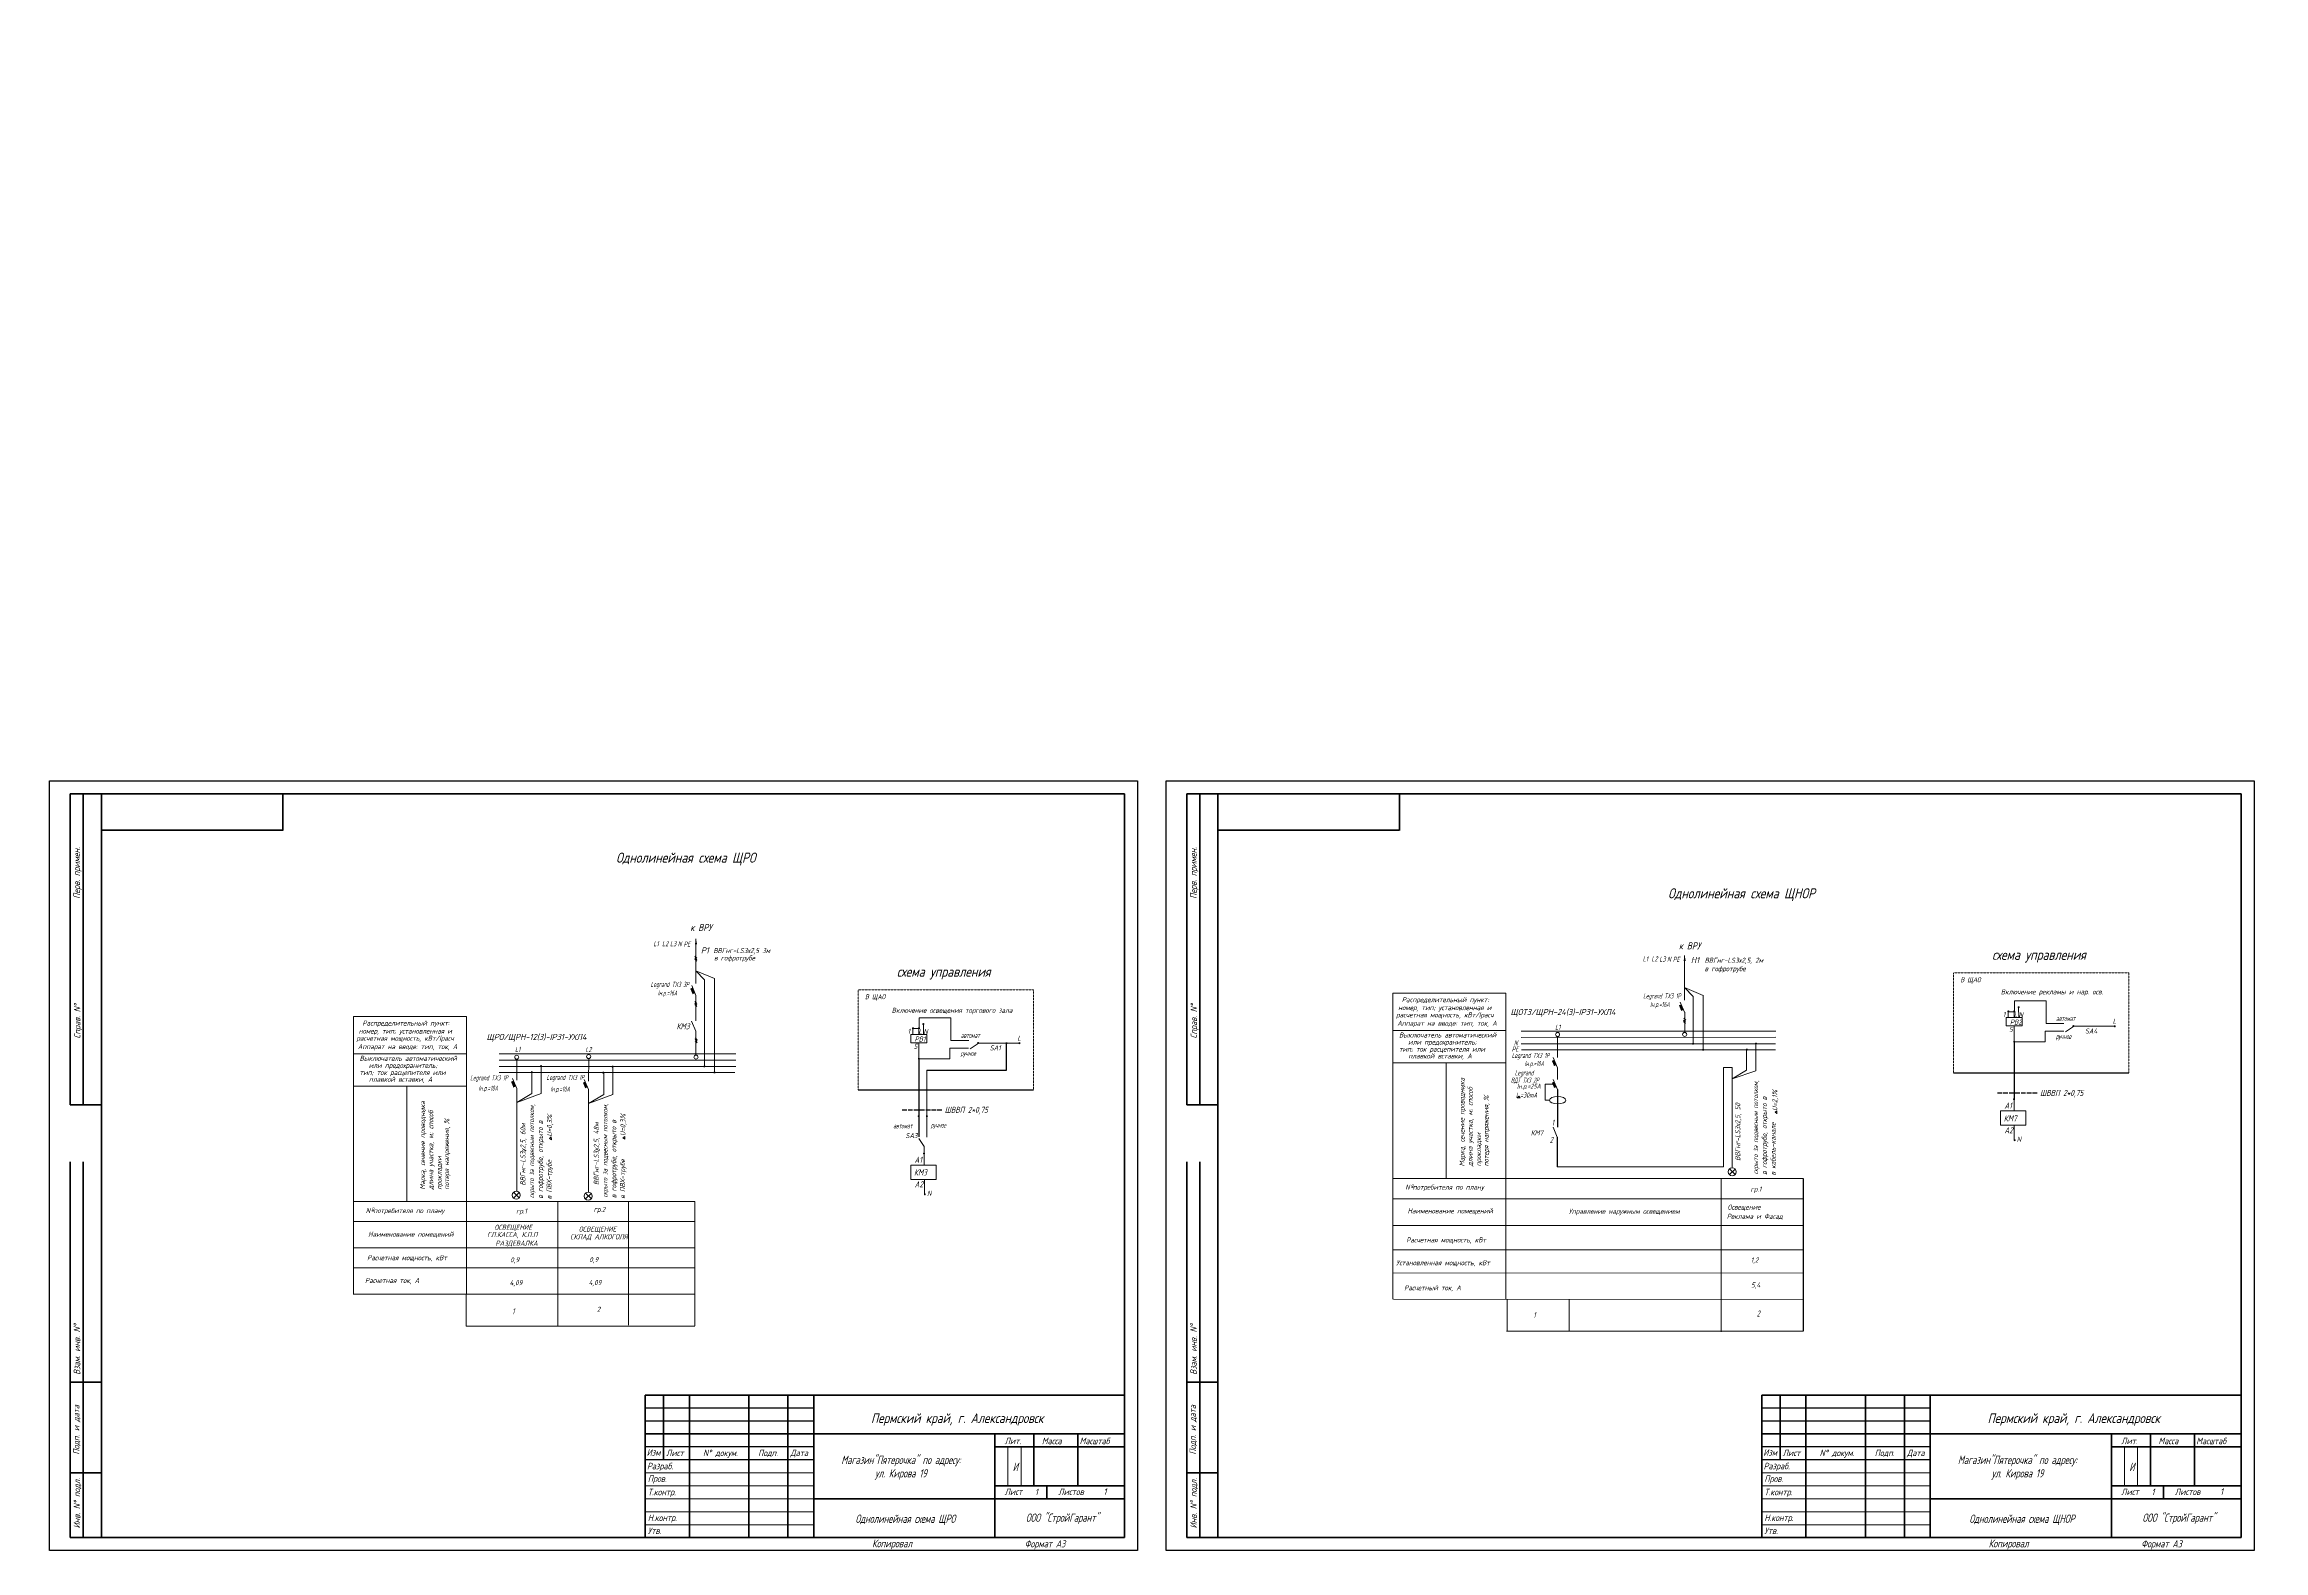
# Model space of a CAD drawing. Header units: millimetres. Extents: x 750 to 1911925374007, y 500 to 46276.
# Drawn here: x 164861 to 224980, y 510 to 41294 of the extents above; entities that cross this region are included whole.
import ezdxf
from ezdxf.enums import TextEntityAlignment as Align

# ---------------------------------------------------------------- set-up
doc = ezdxf.new("R2010")
doc.units = ezdxf.units.MM
doc.linetypes.add('HIDDEN2', pattern=[4.7625, 3.175, -1.5875])
for name, color, linetype in [('1', 7, 'Continuous'), ('KONTUR', 7, 'Continuous'), ('ST', 7, 'Continuous'), ('вова', 7, 'Continuous'), ('Проводки', 1, 'Continuous'), ('Электропроводки', 1, 'Continuous')]:
    doc.layers.add(name, color=color, linetype=linetype)
doc.layers.add('SHTAMP_Ном_пера__98', color=7, linetype='Continuous', lineweight=25, true_color=0x1f1f1f)
for name, color, linetype, lineweight in [('Основная', 7, 'Continuous', 40), ('текст', 250, 'Continuous', 20), ('тонкая', 7, 'Continuous', 20)]:
    doc.layers.add(name, color=color, linetype=linetype, lineweight=lineweight)
doc.styles.add('ROMANS', font='romans.shx', dxfattribs={"width": 0.7, "oblique": 15, "height": 1})
doc.styles.add('стиль1', font='romans.shx', dxfattribs={"width": 0.75, "oblique": 15, "height": 3.5})

msp = doc.modelspace()

# ---------------------------------------------------------------- hatches: boundary and pattern name
at = {"layer": 'Проводки', "lineweight": 20, "ltscale": 0.5}
h = msp.add_hatch(color=0, dxfattribs=at)
h.paths.add_polyline_path([(182513, 17073), (182513, 16929), (182542, 16929)])
h.paths.add_polyline_path([(182513, 17073), (182484, 16929), (182513, 16929)])
h = msp.add_hatch(color=0, dxfattribs=at)
h.paths.add_polyline_path([(209296, 16620), (209296, 16477), (209326, 16477)])
h.paths.add_polyline_path([(209296, 16620), (209267, 16477), (209296, 16477)])

# ---------------------------------------------------------------- linework, layer by layer
at = {"color": 0, "lineweight": 20}
for p, q in [((182513, 16212), (182740, 15969)), ((209296, 15759), (209524, 15516)), ((218345, 14944), (218344, 15226)), ((188673, 14486), (188672, 14768)), ((210970, 13516), (210970, 14095)), ((211226, 13505), (211226, 14248)), ((178066, 12885), (178066, 13465)), ((178316, 12886), (178316, 13629)), ((180013, 12861), (180013, 13440)), ((180263, 12861), (180263, 13604)), ((183590, 13794), (183544, 13794)), ((210581, 13284), (210970, 13516)), ((177657, 12642), (178066, 12885)), ((179604, 12618), (180013, 12861)), ((204802, 12818), (204762, 12770)), ((204762, 12771), (204836, 12771)), ((204836, 12771), (204802, 12818)), ((205514, 13137), (205514, 12708)), ((205729, 13137), (205514, 13137)), ((205514, 12708), (205631, 12705))]:
    msp.add_line(p, q, dxfattribs=at)
at = {"color": 0, "lineweight": 20, "ltscale": 0.5}
for p, q in [((182740, 15969), (182740, 13609)), ((209525, 15518), (209525, 14234))]:
    msp.add_line(p, q, dxfattribs=at)
for p, q in [((188553, 13829), (188546, 11715)), ((190928, 13519), (190928, 14250)), ((218225, 14287), (218220, 12730)), ((188768, 13519), (190928, 13519)), ((216578, 13443), (221325, 13443)), ((186906, 12985), (191653, 12985)), ((205856, 12994), (205856, 11973)), ((217773, 12906), (217898, 12906)), ((217929, 12906), (218054, 12906)), ((218086, 12906), (218211, 12906)), ((218252, 12905), (218377, 12905)), ((218409, 12905), (218534, 12905)), ((218565, 12905), (218690, 12905)), ((218722, 12905), (218847, 12905)), ((188101, 12448), (188225, 12448)), ((188257, 12448), (188382, 12448)), ((188414, 12448), (188539, 12448)), ((188580, 12447), (188705, 12447)), ((188737, 12447), (188862, 12447)), ((188893, 12447), (189018, 12447)), ((189050, 12447), (189175, 12447)), ((205847, 11704), (205847, 10901)), ((212511, 10582), (212510, 6452))]:
    msp.add_line(p, q)
at = {"color": 0}
for p, q in [((185701, 4369), (181140, 4369)), ((215950, 4369), (211389, 4369)), ((185701, 4018), (181140, 4018)), ((215950, 4018), (211389, 4018)), ((185701, 3317), (181140, 3317)), ((215950, 3317), (211389, 3317)), ((185701, 2966), (181140, 2966)), ((215950, 2966), (211389, 2966)), ((190613, 861), (190613, 861)), ((220861, 861), (220861, 861))]:
    msp.add_line(p, q, dxfattribs=at)
at = {"color": 0, "lineweight": 20}
msp.add_ellipse((205856, 12705), major_axis=(-225, 0), ratio=0.448481, dxfattribs=at)
at = {"layer": '1', "color": 0, "lineweight": 20}
for p, q in [((182513, 15869), (182513, 17073)), ((182486, 16605), (182540, 16550)), ((182486, 16564), (182540, 16509)), ((182486, 16523), (182540, 16468)), ((209296, 15417), (209296, 16620)), ((182513, 15542), (182396, 15815)), ((182513, 16212), (183014, 15998)), ((183014, 15998), (183014, 13452)), ((209296, 15759), (209797, 15545)), ((182483, 15612), (182418, 15585)), ((182486, 15376), (182540, 15321)), ((182486, 15334), (182540, 15280)), ((182486, 15293), (182540, 15239)), ((182513, 14852), (182513, 15541)), ((201390, 7315), (201390, 15607)), ((201390, 15602), (204453, 15602)), ((204453, 15603), (204453, 7315)), ((209296, 15088), (209178, 15361)), ((209265, 15158), (209200, 15131)), ((209297, 14541), (209297, 15091)), ((209798, 15547), (209798, 14070)), ((218225, 14944), (218225, 15113)), ((173232, 7456), (173232, 14969)), ((173232, 14969), (176295, 14969)), ((176295, 14969), (176295, 7456)), ((182513, 14575), (182395, 14847)), ((182513, 13927), (182513, 14583)), ((188553, 14486), (188553, 14655)), ((201390, 14590), (204453, 14590)), ((204868, 14571), (211763, 14571)), ((205855, 13859), (205855, 14430)), ((209268, 14877), (209322, 14823)), ((209268, 14836), (209322, 14782)), ((209270, 14925), (209325, 14870)), ((219827, 14702), (219614, 14559)), ((173232, 13958), (176295, 13958)), ((177181, 13958), (183590, 13958)), ((179604, 13219), (179606, 13832)), ((182488, 14397), (182542, 14342)), ((182488, 14356), (182542, 14301)), ((182488, 14315), (182542, 14260)), ((190155, 14244), (189942, 14101)), ((204868, 14407), (211763, 14408)), ((204870, 14234), (211761, 14230)), ((204880, 14070), (211756, 14068)), ((205855, 13586), (205737, 13859)), ((177181, 13794), (183574, 13794)), ((177185, 13621), (183592, 13621)), ((177185, 13457), (183566, 13457)), ((177658, 13020), (177540, 13292)), ((177657, 13244), (177657, 13815)), ((179605, 12995), (179487, 13268)), ((201390, 13715), (204453, 13715)), ((202840, 13715), (202840, 10597)), ((205856, 12994), (205738, 13267)), ((210581, 10876), (210581, 13588)), ((210581, 13284), (211226, 13505)), ((173232, 13082), (176295, 13082)), ((174682, 13082), (174682, 9965)), ((177628, 13090), (177562, 13063)), ((177657, 10242), (177657, 13019)), ((177657, 12642), (178316, 12886)), ((179575, 13065), (179509, 13038)), ((179604, 10217), (179604, 12994)), ((179604, 12618), (180263, 12861)), ((211748, 12381), (211795, 12418)), ((211796, 12343), (211748, 12381)), ((211798, 12343), (211750, 12381)), ((211795, 12418), (211796, 12343)), ((178547, 11673), (178594, 11711)), ((178595, 11635), (178547, 11673)), ((178594, 11711), (178595, 11635)), ((180535, 11688), (180582, 11726)), ((180583, 11650), (180535, 11688)), ((180582, 11726), (180583, 11650)), ((188690, 11454), (188547, 11667)), ((205847, 11704), (205730, 11977)), ((201413, 10583), (212511, 10582)), ((201892, 10347), (201947, 10347)), ((210283, 10582), (210282, 6433)), ((173232, 9965), (182486, 9965)), ((173735, 9714), (173789, 9714)), ((178772, 9965), (178772, 6583)), ((180681, 9965), (180681, 6615)), ((182486, 9965), (182486, 6594)), ((201396, 10035), (212511, 10035)), ((173232, 9418), (182486, 9418)), ((201396, 9316), (212511, 9314)), ((173232, 8706), (182486, 8706)), ((201396, 8653), (212510, 8653)), ((173225, 8163), (182486, 8163)), ((201378, 8028), (212510, 8026)), ((173225, 7452), (182486, 7452)), ((201413, 7315), (212510, 7313))]:
    msp.add_line(p, q, dxfattribs=at)
at = {"layer": '1', "color": 0, "lineweight": 20, "const_width": 27.3}
for points in [[(218051, 15110, 1), (218079, 15110, 1)], [(218213, 15111, 1), (218240, 15111, 1)], [(218331, 15225, 1), (218358, 15225, 1)], [(188379, 14652, 1), (188407, 14652, 1)], [(188541, 14653, 1), (188568, 14653, 1)], [(188658, 14767, 1), (188686, 14767, 1)], [(219813, 14712, 1), (219841, 14712, 1)], [(220949, 14722, 1), (220949, 14694, 1)], [(188539, 13829, 1), (188566, 13829, 1)], [(190141, 14254, 1), (190169, 14254, 1)], [(190925, 14263, 1), (190925, 14235, 1)], [(191276, 14264, 1), (191276, 14236, 1)], [(209511, 14234, 1), (209539, 14234, 1)], [(209785, 14070, 1), (209812, 14070, 1)], [(210968, 14076, 1), (210995, 14076, 1)], [(211215, 14240, 1), (211242, 14240, 1)], [(218211, 14287, 1), (218239, 14287, 1)], [(178053, 13465, 1), (178080, 13465, 1)], [(178303, 13629, 1), (178330, 13629, 1)], [(179988, 13452, 1), (180015, 13452, 1)], [(180238, 13616, 1), (180265, 13616, 1)], [(182727, 13621, 1), (182754, 13621, 1)], [(183000, 13457, 1), (183028, 13457, 1)], [(218206, 12730, 1), (218234, 12730, 1)], [(188534, 12272, 1), (188562, 12272, 1)], [(188754, 12272, 1), (188781, 12272, 1)], [(218221, 11623, 1), (218248, 11623, 1)], [(188691, 11277, 1), (188691, 11249, 1)], [(188699, 10158, 1), (188726, 10158, 1)]]:
    msp.add_lwpolyline(points, format="xyb", close=True, dxfattribs=at)
at = {"layer": '1', "color": 0, "lineweight": 20}
for centre in [(205855, 14485), (209297, 14486), (177657, 13870), (179606, 13887), (182513, 13872)]:
    msp.add_circle(centre, 54.7, dxfattribs=at)
for p in [(177903, 11340), (179891, 11355)]:
    msp.add_point(p, dxfattribs=at)
for points in [[(182423, 15754), (182423, 15754), (182357, 15727), (182483, 15612)], [(182357, 15727), (182418, 15585), (182483, 15612)], [(182483, 15612), (182483, 15612), (182423, 15754)], [(209205, 15301), (209205, 15301), (209140, 15273), (209265, 15158)], [(209140, 15273), (209200, 15131), (209265, 15158)], [(209265, 15158), (209265, 15158), (209205, 15301)], [(177567, 13232), (177567, 13232), (177502, 13205), (177628, 13090)], [(177628, 13090), (177628, 13090), (177567, 13232)], [(205765, 13799), (205765, 13799), (205699, 13771), (205825, 13657)], [(205699, 13771), (205759, 13629), (205825, 13657)], [(205825, 13657), (205825, 13657), (205765, 13799)], [(177502, 13205), (177562, 13063), (177628, 13090)], [(179514, 13208), (179514, 13208), (179449, 13180), (179575, 13065)], [(179449, 13180), (179509, 13038), (179575, 13065)], [(179575, 13065), (179575, 13065), (179514, 13208)], [(205766, 13207), (205766, 13207), (205700, 13180), (205826, 13065)], [(205700, 13180), (205760, 13037), (205826, 13065)], [(205826, 13065), (205826, 13065), (205766, 13207)]]:
    msp.add_solid(points, dxfattribs=at)
at = {"layer": 'KONTUR', "color": 0}
for p, q in [((165001, 510), (165001, 21350)), ((165001, 21350), (194472, 21350)), ((194472, 21350), (194472, 510)), ((195250, 510), (195250, 21350)), ((195250, 21350), (224721, 21350)), ((224721, 21350), (224721, 510)), ((194472, 510), (165001, 510)), ((224721, 510), (195250, 510))]:
    msp.add_line(p, q, dxfattribs=at)
at = {"layer": 'ST', "linetype": 'HIDDEN2', "lineweight": 15}
for p, q in [((186907, 15695), (191653, 15695)), ((186907, 12985), (186907, 15695)), ((191653, 15695), (191653, 12985)), ((216579, 16153), (221325, 16153)), ((216579, 13443), (216579, 16153)), ((221325, 16153), (221325, 13443))]:
    msp.add_line(p, q, dxfattribs=at)
at = {"layer": 'ST', "lineweight": 15}
for p, q in [((218061, 15102), (218228, 15102)), ((218228, 15102), (218228, 15395)), ((218228, 15395), (219088, 15395)), ((219088, 15395), (219088, 14780)), ((188388, 14644), (188556, 14644)), ((188556, 14644), (188556, 14937)), ((188556, 14937), (189416, 14937)), ((189416, 14937), (189416, 14322)), ((219566, 14577), (219064, 14577)), ((219064, 14577), (219064, 14284)), ((219088, 14780), (219572, 14780)), ((219835, 14708), (220945, 14708)), ((189894, 14119), (189392, 14119)), ((189392, 14119), (189392, 13826)), ((189416, 14322), (189900, 14322)), ((190163, 14250), (191273, 14250)), ((219064, 14284), (218222, 14284)), ((189392, 13826), (188550, 13826)), ((188768, 13519), (188768, 11709)), ((218220, 12730), (218220, 12414)), ((188690, 11454), (188690, 10950))]:
    msp.add_line(p, q, dxfattribs=at)
at = {"layer": 'Основная', "color": 0}
for p, q in [((165563, 20999), (165563, 12579)), ((194121, 20999), (165563, 20999)), ((165914, 12579), (165914, 20999)), ((166405, 3668), (166405, 20999)), ((171324, 20008), (171324, 20991)), ((194121, 861), (194121, 20999)), ((195811, 20999), (195811, 12579)), ((224370, 20999), (195811, 20999)), ((196162, 12579), (196162, 20999)), ((196653, 3668), (196653, 20999)), ((201572, 20008), (201572, 20991)), ((224370, 861), (224370, 20999)), ((171317, 20017), (166405, 20017)), ((201565, 20017), (196653, 20017)), ((166405, 12579), (165563, 12579)), ((196653, 12579), (195811, 12579)), ((165563, 861), (165563, 11035)), ((165914, 861), (165914, 11035)), ((195811, 861), (195811, 11035)), ((196162, 861), (196162, 11035)), ((166405, 5071), (165563, 5071)), ((196653, 5071), (195811, 5071)), ((181140, 4720), (181140, 861)), ((194121, 4720), (181140, 4720)), ((181631, 2966), (181631, 4720)), ((182333, 4720), (182333, 861)), ((183947, 861), (183947, 4720)), ((184999, 4720), (184999, 861)), ((185701, 4720), (185701, 861)), ((211389, 4720), (211389, 861)), ((224370, 4720), (211389, 4720)), ((211880, 2966), (211880, 4720)), ((212582, 4720), (212582, 861)), ((214195, 861), (214195, 4720)), ((215248, 4720), (215248, 861)), ((215950, 4720), (215950, 861)), ((166405, 861), (166405, 3668)), ((181140, 3668), (194121, 3668)), ((190613, 3668), (190613, 861)), ((191665, 3668), (191665, 2264)), ((192858, 3668), (192858, 2264)), ((196653, 861), (196653, 3668)), ((211389, 3668), (224370, 3668)), ((220861, 3668), (220861, 861)), ((221914, 3668), (221914, 2264)), ((223107, 3668), (223107, 2264)), ((190613, 3317), (194121, 3317)), ((220861, 3317), (224370, 3317)), ((166405, 2615), (165563, 2615)), ((196653, 2615), (195811, 2615)), ((194121, 1913), (185701, 1913)), ((194121, 2264), (190613, 2264)), ((192016, 2264), (192016, 1913)), ((224370, 1913), (215950, 1913)), ((224370, 2264), (220861, 2264)), ((222265, 2264), (222265, 1913)), ((194121, 861), (165563, 861)), ((224370, 861), (195811, 861))]:
    msp.add_line(p, q, dxfattribs=at)
at = {"layer": 'тонкая', "color": 0}
for p, q in [((190963, 3302), (190963, 2264)), ((191319, 3302), (191319, 2264)), ((221211, 3302), (221211, 2264)), ((221568, 3302), (221568, 2264)), ((181140, 2615), (185701, 2615)), ((211389, 2615), (215950, 2615)), ((185701, 2264), (181140, 2264)), ((185701, 1913), (181140, 1913)), ((215950, 2264), (211389, 2264)), ((215950, 1913), (211389, 1913))]:
    msp.add_line(p, q, dxfattribs=at)
for points in [[(181140, 1563), (185701, 1563)], [(181140, 1212), (185701, 1212)], [(211389, 1563), (215950, 1563)], [(211389, 1212), (215950, 1212)]]:
    msp.add_lwpolyline(points, dxfattribs=at)
at = {"layer": 'Электропроводки', "color": 0, "lineweight": 20}
for p, q in [((218063, 15103), (218063, 14942)), ((188391, 14645), (188391, 14484)), ((218225, 14717), (218225, 14273)), ((188553, 14259), (188553, 13815)), ((205855, 13265), (205855, 13586)), ((210353, 10902), (210353, 13590)), ((210353, 13590), (210581, 13590)), ((218223, 12027), (218223, 11612)), ((210353, 10901), (205846, 10901)), ((210513, 10848), (210667, 10695)), ((210665, 10841), (210513, 10690)), ((188702, 10562), (188702, 10148)), ((177731, 10214), (177572, 10055)), ((177572, 10214), (177731, 10055)), ((179678, 10190), (179519, 10031)), ((179519, 10190), (179678, 10031)), ((176289, 7441), (176289, 6588)), ((204487, 7306), (204487, 6454)), ((206171, 7312), (206171, 6460)), ((176289, 6588), (182486, 6588)), ((204472, 6454), (212511, 6452))]:
    msp.add_line(p, q, dxfattribs=at)
for points in [[(188332, 14485), (188769, 14485), (188769, 14258), (188332, 14258)], [(218004, 14943), (218441, 14943), (218441, 14716), (218004, 14716)], [(217851, 12414), (218539, 12414), (218539, 12027), (217851, 12027)], [(188329, 10950), (189017, 10950), (189017, 10562), (188329, 10562)]]:
    msp.add_lwpolyline(points, close=True, dxfattribs=at)
for centre in [(210585, 10767), (177645, 10133), (179592, 10108)]:
    msp.add_circle(centre, 109, dxfattribs=at)

# ---------------------------------------------------------------- texts
at = {"color": 0, "lineweight": 20, "style": 'ROMANS', "oblique": 15}
for s, height, width, p in [('L1', 136.7, 0.7, (181357, 16875)), ('L2', 136.7, 0.7, (181593, 16875)), ('L3', 136.7, 0.7, (181808, 16873)), ('N', 137, 0.7, (182019, 16871)), ('РЕ', 136.7, 0.7, (182175, 16864)), ('L1', 136.7, 0.7, (208158, 16463)), ('L2', 136.7, 0.7, (208394, 16463)), ('L3', 136.7, 0.7, (208609, 16460)), ('N', 137, 0.7, (208820, 16458)), ('РЕ', 136.7, 0.7, (208976, 16452)), ('L1', 136.7, 0.7, (205786, 14616)), ('L1', 136.7, 0.7, (177609, 14014)), ('L2', 136.7, 0.7, (179514, 14009)), ('РЕ', 136.7, 0.7, (204610, 14020)), ('N', 137, 0.7, (204670, 14190)), ('I =30mА', 136.7, 0.7, (204724, 12777)), ('Iн.р.=25А', 136.7, 0.7, (204751, 13016)), ('1', 164, 0.6, (205692, 12011)), ('2', 164, 0.6, (205643, 11550)), ('1', 164, 0.6, (177533, 6906)), ('1', 164, 0.6, (205195, 6806)), ('2', 164, 0.6, (211251, 6848))]:
    msp.add_text(s, height=height, dxfattribs=dict(at, width=width)).set_placement(p)
at = {"color": 0, "lineweight": 20, "style": 'ROMANS', "oblique": 15, "width": 0.6}
for s, height, p in [('Legrand TX3 3P', 136.75, (181283, 15842)), ('Iн.р.=16А', 136.7, (181476, 15610)), ('Legrand TX3 1P', 136.75, (208171, 15528)), ('Iн.р.=16А', 136.7, (208359, 15299)), ('автомат', 136.7, (189687, 14460)), ('ручное', 136.7, (219353, 14434)), ('автомат', 136.7, (219359, 14918)), ('ручное', 136.7, (189681, 13976)), ('Legrand TX3 1P', 136.75, (204612, 13918)), ('Legrand TX3 1P', 136.75, (176396, 13312)), ('Legrand TX3 1P', 136.75, (178464, 13322)), ('ВДТ ТХ3 2P', 136.7, (204588, 13249)), ('Legrand', 136.7, (204694, 13447)), ('Iн.р.=10А', 136.7, (204957, 13698)), ('Iн.р.=10А', 136.7, (176621, 13033)), ('Iн.р.=10А', 136.7, (178568, 13008)), ('автомат', 136.7, (187858, 12011)), ('ручное', 136.7, (188872, 12030))]:
    msp.add_text(s, height=height, dxfattribs=at).set_placement(p, align=Align.MIDDLE_LEFT)
at = {"color": 0, "linetype": 'ByBlock', "lineweight": 25, "style": 'ROMANS', "oblique": 15, "width": 0.8}
for p in [(187255, 3965), (217503, 3965)]:
    msp.add_text('Пермский край, г. Александровск', height=263.29, dxfattribs=at).set_placement(p)
at = {"layer": '1', "color": 0, "lineweight": 20, "style": 'ROMANS', "oblique": 15}
for s, height, width, p in [('Однолинейная cхема ЩРО', 273.49, 0.8, (180349, 19137)), ('Однолинейная cхема ЩНОР', 273.49, 0.8, (208848, 18171)), ('к ВРУ', 191.4, 0.8, (182358, 17286)), ('Р1', 164.1, 0.8, (182645, 16681)), ('к ВРУ', 191.4, 0.8, (209140, 16790)), ('ВВГнг-LS3х2,5 3м', 136.75, 0.8, (182982, 16690)), ('в гофротрубе', 136.75, 0.8, (183001, 16489)), ('схема управления', 273.49, 0.8, (187955, 16048)), ('Н1', 164.1, 0.8, (209462, 16417)), ('ВВГнг-LS3х2,5, 2м', 136.75, 0.8, (209837, 16427)), ('в гофротрубе', 136.75, 0.8, (209837, 16197)), ('схема управления', 273.49, 0.8, (217627, 16506)), ('В ЩАО', 136.7, 0.74, (216764, 15898)), ('Включение рекламы и нар. осв.', 136.75, 0.8, (217862, 15572)), ('В ЩАО', 136.7, 0.74, (187091, 15440)), ('Включение освещения торгового зала', 136.75, 0.8, (187816, 15071)), ('расчетная мощность, кВт/Iрасч', 136.75, 0.8, (201479, 14948)), ('номер, тип; установленная и', 136.75, 0.8, (201535, 15143)), ('Раcпределительный пункт:', 136.75, 0.8, (201633, 15359)), ('ЩОТЗ/ЩРН-24(З)-IP31-УХЛ4', 164.09, 0.8, (204579, 15011)), ('1', 137, 0.8, (217917, 14960)), ('L', 137, 0.8, (218212, 14954)), ('N', 137, 0.8, (218344, 14951)), ('расчетная мощность, кВт/Iрасч', 136.75, 0.8, (173314, 14315)), ('номер, тип; установленная и', 136.75, 0.8, (173377, 14510)), ('Раcпределительный пункт:', 136.75, 0.8, (173475, 14726)), ('ЩРО/ЩРН-12(З)-IP31-УХЛ4', 164.09, 0.8, (176840, 14337)), ('1', 137, 0.8, (188245, 14502)), ('РВ1', 136.7, 0.8, (188435, 14294)), ('L', 137, 0.8, (188540, 14496)), ('N', 137, 0.8, (188672, 14493)), ('L', 137, 0.8, (191219, 14316)), ('Аппарат на вводе: тип, ток, А', 136.75, 0.8, (201511, 14721)), ('Выключатель автоматический', 136.75, 0.8, (201559, 14403)), ('5', 137, 0.8, (218082, 14553)), ('РВ2', 136.7, 0.8, (218108, 14752)), ('SA4', 136.7, 0.8, (220140, 14511)), ('L', 137, 0.8, (220891, 14774)), ('Аппарат на вводе: тип, ток, А', 136.75, 0.8, (173353, 14089)), ('Выключатель автоматический', 136.75, 0.8, (173401, 13771)), ('5', 137, 0.8, (188410, 14095)), ('SA1', 136.7, 0.8, (190468, 14053)), ('тип; ток расцепителя или', 136.75, 0.8, (201559, 14021)), ('или предохранитель;', 136.75, 0.8, (201805, 14212)), ('плавкой вставки, А', 136.75, 0.8, (201810, 13835)), ('тип; ток расцепителя или', 136.75, 0.8, (173401, 13388)), ('или предохранитель;', 136.75, 0.8, (173647, 13579)), ('плавкой вставки, А', 136.75, 0.8, (173652, 13203)), ('SA3', 136.7, 0.8, (188186, 11679)), ('КМ7', 136.7, 0.8, (205128, 11755)), ('N', 137, 0.8, (218293, 11579)), ('N', 137, 0.8, (188772, 10115)), (' N потребителя по плану', 136.75, 0.8, (201639, 10282)), ('о', 98.5, 0.8, (201889, 10364)), ('гр.1', 136.7, 0.8, (211080, 10226)), (' N потребителя по плану', 136.75, 0.8, (173481, 9649)), ('о', 98.5, 0.8, (173731, 9731)), ('гр.1', 136.7, 0.8, (177640, 9638)), ('гр.2', 136.7, 0.8, (179741, 9679)), ('Наименование помещений', 136.75, 0.8, (201788, 9640)), ('Управление наружным освещением ', 136.75, 0.8, (206156, 9629)), ('Реклама и Фасад', 136.75, 0.8, (210437, 9493)), ('Освещение', 136.7, 0.8, (210458, 9742)), ('Наименование помещений', 136.75, 0.8, (173630, 9008)), ('ГЛ.КАССА, К.П.П', 136.75, 0.8, (176857, 9001)), ('ОСВЕЩЕНИЕ', 136.7, 0.8, (177054, 9198)), ('СКЛАД АЛКОГОЛЯ', 136.75, 0.8, (179106, 8938)), ('ОСВЕЩЕНИЕ', 136.7, 0.8, (179338, 9148)), ('Расчетная мощность, кВт', 136.75, 0.8, (173603, 8372)), ('РАЗДЕВАЛКА', 136.7, 0.8, (177079, 8765)), ('0,9', 136.7, 0.8, (177483, 8318)), ('0,9', 136.7, 0.8, (179623, 8321)), ('Расчетная мощность, кВт', 136.75, 0.8, (201753, 8854)), ('1,2', 136.7, 0.8, (211087, 8311)), ('Расчетная ток, А', 136.75, 0.8, (173547, 7756)), ('4,09', 136.7, 0.8, (177465, 7696)), ('4,09', 136.7, 0.8, (179605, 7699)), ('Установленная мощность, кВт', 136.75, 0.8, (201481, 8236)), ('Расчетный ток, А', 136.75, 0.8, (201697, 7558)), ('5,4', 136.7, 0.8, (211097, 7634)), ('2', 137, 0.8, (179828, 6976))]:
    msp.add_text(s, height=height, dxfattribs=dict(at, width=width)).set_placement(p)
for s, height, width, p in [('Марка, сечение проводника ', 136.75, 0.8, (203333, 10913)), (';', 164, 0.8, (203343, 13040)), ('длина участка, м; способ', 136.75, 0.8, (203554, 10913)), ('%', 137, 0.8, (203990, 12682)), ('скрыто за подвесным потолком,', 136.75, 0.74, (211287, 10701)), ('U=2,1%%%', 136.7, 0.8, (211805, 12416)), ('Марка, сечение проводника ', 136.75, 0.8, (175175, 10281)), (';', 164, 0.8, (175185, 12408)), ('длина участка, м; способ', 136.75, 0.8, (175396, 10281)), ('%', 137, 0.8, (175833, 12050)), ('скрыто за подвесным потолком,', 136.75, 0.74, (178129, 10056)), ('U=0,3%%%', 136.7, 0.8, (178615, 11720)), ('скрыто за подвесным потолком,', 136.75, 0.74, (180116, 10071)), ('U=0,3%%%', 136.7, 0.8, (180603, 11735)), ('потеря напряжения,', 136.75, 0.8, (203984, 10913)), ('ВВГнг-LS3х2,5, 50', 136.75, 0.8, (210803, 11062)), ('в гофротрубе, открыто в ', 136.75, 0.8, (211524, 10684)), ('потеря напряжения,', 136.75, 0.8, (175826, 10281)), ('ВВГнг-LS3х2,5, 60м', 136.75, 0.8, (177894, 10393)), ('в гофротрубе, открыто в ', 136.75, 0.8, (178366, 10038)), ('ВВГнг-LS3х2,5, 48м', 136.75, 0.8, (179881, 10408)), ('в гофротрубе, открыто в ', 136.75, 0.8, (180354, 10053)), ('прокладки', 136.7, 0.8, (203781, 10913)), ('в кабель-канале', 136.75, 0.8, (211762, 10667)), ('прокладки', 136.7, 0.8, (175624, 10281)), ('в ПВХ-трубе', 136.75, 0.8, (178604, 10021)), ('в ПВХ-трубе', 136.75, 0.8, (180592, 10036)), (',', 137, 0.8, (203339, 11388)), (',', 137, 0.8, (175181, 10755))]:
    msp.add_text(s, height=height, rotation=90, dxfattribs=dict(at, width=width)).set_placement(p)
at = {"layer": 'SHTAMP_Ном_пера__98', "color": 0, "linetype": 'ByBlock', "lineweight": 25, "char_height": 225, "attachment_point": 5, "line_spacing_factor": 0.971274, "style": 'ROMANS'}
for s, insert, width in [('Магазин"Пятерочка" по адресу: ул. Кирова 19', (188065, 2754), 3873.2), ('Магазин"Пятерочка" по адресу: ул. Кирова 19', (218314, 2754), 3873.2), ('И', (191164, 2777), 3689.6), ('И', (221412, 2777), 3689.6), ('Однолинейная схема ЩРО', (188185, 1342), 3689.6), ('ООО "СтройГарант"', (192439, 1371), 3689.6), ('Однолинейная схема ЩНОР', (218434, 1342), 3689.6), ('ООО "СтройГарант"', (222687, 1371), 3689.6)]:
    msp.add_mtext(s, dxfattribs=dict(at, insert=insert, width=width))
at = {"layer": 'вова', "color": 0, "lineweight": 20, "style": 'ROMANS', "oblique": 15, "width": 0.7}
for s, height, p in [('КМ3', 164.1, (181985, 14708)), ('А1', 164.1, (217956, 12555)), ('ШВВП 2*0,75', 164.09, (218923, 12902)), ('ШВВП 2*0,75', 164.09, (189251, 12444)), ('КМ7', 164.1, (217941, 12214)), ('А2', 164.1, (217959, 11893)), ('КМ3', 164.1, (188419, 10750)), ('А1', 164.1, (188434, 11091)), ('А2', 164.1, (188438, 10429))]:
    msp.add_text(s, height=height, dxfattribs=at).set_placement(p, align=Align.MIDDLE_LEFT)
at = {"layer": 'текст', "color": 0, "style": 'стиль1', "oblique": 15, "width": 0.75}
for s, p in [('Перв. примен.', (165826, 18158)), ('Перв. примен.', (196075, 18158)), ('Справ. N%%d', (165837, 14377)), ('Справ. N%%d', (196086, 14377)), ('Взам. инв. N%%d', (165831, 5269)), ('Взам. инв. N%%d', (196079, 5269)), ('Подп. и дата', (165810, 3109)), ('Подп. и дата', (196059, 3109)), ('Инв. N%%d подл.', (165831, 1111)), ('Инв. N%%d подл.', (196079, 1111))]:
    msp.add_text(s, height=175.42, rotation=90, dxfattribs=at).set_placement(p)
for s, height, p in [('Изм', 175.4, (181178, 3079)), ('Лист', 175.4, (181703, 3068)), ('N%%d докум. ', 175.42, (182705, 3068)), ('Подп.', 175.4, (184196, 3068)), ('Дата', 175.4, (185070, 3068)), ('Лит.', 175.4, (190874, 3391)), ('Масса', 175.4, (191882, 3391)), ('Масштаб', 175.4, (192906, 3391)), ('Изм', 175.4, (211427, 3079)), ('Лист', 175.4, (211951, 3068)), ('N%%d докум. ', 175.42, (212954, 3068)), ('Подп.', 175.4, (214445, 3068)), ('Дата', 175.4, (215319, 3068)), ('Лит.', 175.4, (221122, 3391)), ('Масса', 175.4, (222131, 3391)), ('Масштаб', 175.4, (223155, 3391)), ('Разраб.', 175.4, (181186, 2711)), ('Пров.', 175.4, (181208, 2371)), ('Разраб.', 175.4, (211435, 2711)), ('Пров.', 175.4, (211456, 2371)), ('Т.контр.', 175.4, (181208, 2007)), ('Лист', 175.4, (190874, 2015)), ('1', 175, (191694, 2010)), ('Листов', 175.4, (192328, 2015)), ('1', 175, (193553, 2020)), ('Т.контр.', 175.4, (211456, 2007)), ('Лист', 175.4, (221122, 2015)), ('1', 175, (221943, 2010)), ('Листов', 175.4, (222576, 2015)), ('1', 175, (223801, 2020)), ('Н.контр.', 175.4, (181208, 1311)), ('Н.контр.', 175.4, (211456, 1311)), ('Утв.', 175.4, (181208, 959)), ('Копировал', 210.5, (187282, 598)), ('Формат А3', 193, (191417, 598)), ('Утв.', 175.4, (211456, 959)), ('Копировал', 210.5, (217531, 598)), ('Формат А3', 193, (221666, 598))]:
    msp.add_text(s, height=height, dxfattribs=at).set_placement(p)

doc.saveas('drawing.dxf')
